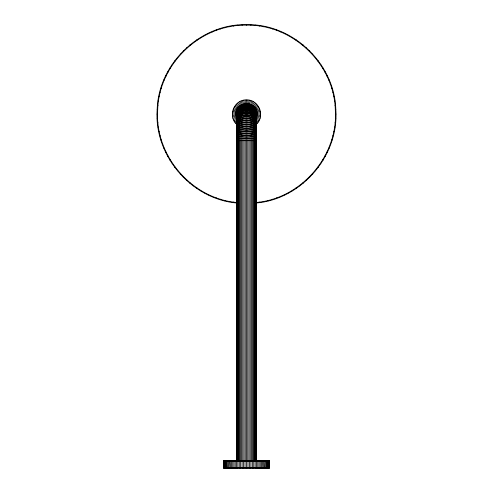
<?xml version="1.0" encoding="UTF-8"?>
<svg xmlns="http://www.w3.org/2000/svg" width="493" height="493" viewBox="0 0 493 493"><rect width="100%" height="100%" fill="white"/><g stroke="black" fill="none" stroke-linecap="round" stroke-linejoin="round"><path stroke-width="0.74" d="M237.004 203.03C191.216 199.234 153.853 155.529 157.162 109.711C158.352 63.511 200.3 23.578 246.5 24.65C292.7 23.578 334.648 63.511 335.838 109.711C339.147 155.529 301.784 199.234 255.996 203.03M237.065 202.5C191.543 198.728 154.401 155.283 157.692 109.736C158.875 63.813 200.577 24.114 246.5 25.18C292.423 24.114 334.125 63.813 335.308 109.736C338.599 155.283 301.457 198.728 255.935 202.5M245.021 460.382L245.021 468.35M247.979 468.35L247.979 460.382M236.48 124.119C227.458 115.984 234.372 99.296 246.5 99.931C258.628 99.296 265.542 115.984 256.52 124.119M236.757 460.844L236.831 112.952M250.863 25.291L250.888 24.755M256.169 115.245L256.169 112.952M236.757 114.327L237.497 110.438M256.157 115.584L256.243 114.099L260.668 114.099M243.554 460.382L243.554 468.35M249.446 468.35L249.446 460.382M256.157 116.231C257.919 102.384 235.081 102.384 236.843 116.231M256.157 115.855C257.975 101.811 235.025 101.811 236.843 115.855M256.157 116.712C258.141 103.265 234.859 103.265 236.843 116.712M256.157 117.297C257.999 104.14 235.001 104.14 236.843 117.297M256.157 117.981C257.839 105.157 235.161 105.157 236.843 117.981M256.157 118.758C257.642 106.322 235.358 106.322 236.843 118.758M256.157 119.633C257.414 107.628 235.586 107.628 236.843 119.633M256.157 120.6C257.161 109.076 235.839 109.076 236.843 120.6M256.157 121.648C256.865 110.654 236.135 110.654 236.843 121.648M256.157 122.782C256.539 112.355 236.461 112.355 236.843 122.782M242.094 460.382L242.094 468.35M250.906 468.35L250.906 460.382M247.646 104.43L247.887 99.999M255.214 25.611L255.269 25.081M256.157 123.989C256.169 114.179 236.831 114.179 236.843 123.989M256.157 125.265C255.762 116.12 237.238 116.12 236.843 125.265M256.157 126.615C255.312 118.172 237.688 118.172 236.843 126.615M240.658 460.382L240.658 468.35M252.342 468.35L252.342 460.382M256.157 128.02C254.813 120.329 238.187 120.329 236.843 128.02M236.88 112.62L237.047 111.788M233.374 202.58L233.454 202.056M259.546 26.141L259.626 25.618M256.157 129.48C254.85 122.677 238.15 122.677 236.843 129.48M239.241 460.382L239.241 468.35M253.759 468.35L253.759 460.382M256.157 130.984C254.283 125.019 238.717 125.019 236.843 130.984M237.86 460.382L237.86 468.35M255.14 468.35L255.14 460.382M229.048 201.828L229.153 201.304M248.811 104.645L248.398 104.547L249.267 100.202M263.847 26.887L263.952 26.369M236.843 113.063C237.737 102.174 255.263 102.174 256.157 113.063M237.09 111.64L236.843 460.844M256.157 132.537C254.135 127.502 238.865 127.502 236.843 132.537M236.511 460.382L236.511 468.35M256.489 468.35L256.489 460.382M237.133 111.455L238.008 109.341L240.572 106.445M224.765 200.867L224.894 200.349M268.106 27.848L268.235 27.331M259.589 119.522L256.317 118.166C262.504 99.031 230.496 99.031 236.683 118.166L233.411 119.522M235.21 460.382L235.21 468.35M257.79 468.35L257.79 460.382M256.157 134.121L256.243 133.788C251.331 130.103 241.669 130.103 236.757 133.788L236.843 134.121M233.953 460.382L233.953 468.35M259.047 468.35L259.047 460.382M220.537 199.696L220.691 199.184M249.144 104.732L250.61 100.541M272.309 29.013L272.463 28.502M232.751 460.382L232.751 468.35M260.249 468.35L260.249 460.382M231.611 460.382L231.611 468.35M261.389 468.35L261.389 460.382M256.157 135.729L256.157 135.236C250.308 132.833 242.692 132.833 236.843 135.236L236.843 135.729M230.533 460.382L230.219 461.263L230.533 468.35M262.467 468.35L262.781 467.463L262.467 460.382M216.365 198.315L216.544 197.816M276.456 30.381L276.635 29.876M229.522 460.382L229.19 467.463L229.522 468.35M263.478 468.35L263.81 467.463L263.478 460.382M228.586 460.382L228.234 467.463L228.586 468.35M264.414 468.35L264.766 461.263L264.414 460.382M212.267 196.738L212.471 196.245M250.228 460.844L250.228 105.095L251.923 101.01M280.529 31.953L280.733 31.46M227.723 460.382L227.353 461.263L227.353 467.463L227.723 468.35M265.277 468.35L265.647 467.463L265.647 461.263L265.277 460.382M226.94 460.382L226.558 461.263L226.558 467.463L226.94 468.35M266.06 468.35L266.442 467.463L266.442 461.263L266.06 460.382M226.244 460.382L225.849 461.263L225.849 467.463L226.244 468.35M266.756 468.35L267.151 467.463L267.151 461.263L266.756 460.382M225.634 460.382L225.227 461.263L225.227 467.463L225.634 468.35M267.366 468.35L267.773 467.463L267.773 461.263L267.366 460.382M208.256 194.957L208.484 194.476M284.516 33.721L284.744 33.241M225.116 460.382L224.697 461.263L224.697 467.463L225.116 468.35M267.884 468.35L268.303 467.463L268.303 461.263L267.884 460.382M224.685 460.382L224.26 461.263L224.26 467.463L224.685 468.35M268.315 468.35L268.74 467.463L268.74 461.263L268.315 460.382M224.352 460.382L223.914 461.263L223.914 467.463L224.352 468.35M268.648 468.35L269.086 467.463L269.086 461.263L268.648 460.382M237.497 460.844L237.497 110.37L238.064 109.292M224.112 460.382L223.668 461.263L223.668 467.463L224.112 468.35M268.888 468.35L269.332 467.463L269.332 461.263L268.888 460.382M223.52 461.263L223.964 460.382L269.086 460.382L269.529 461.263L223.471 461.263L223.52 467.463L223.964 468.35L269.086 468.35L269.529 467.463L269.48 461.263L269.036 460.382M269.036 468.35L269.48 467.463M223.471 461.263L223.914 460.382M256.157 137.368C251.005 135.187 241.995 135.187 236.843 137.368M204.336 192.985L204.583 192.516M249.329 104.775L251.091 105.508L253.18 101.601M288.417 35.681L288.664 35.213M238.181 109.052L238.655 108.343M200.515 190.822L200.787 190.366M292.213 37.832L292.485 37.376M240.473 106.451L238.064 109.23L238.064 460.844M196.806 188.474L197.101 188.03M251.547 105.779L251.911 106.001L254.37 102.316M295.899 40.167L296.194 39.723M238.852 108.072L240.572 106.371L242.772 105.175M193.213 185.947L193.533 185.516M299.467 42.681L299.787 42.25M189.756 183.242L190.095 182.835M254.148 108.072L252.681 106.568L255.491 103.148M302.905 45.362L303.244 44.955M186.428 180.376L186.785 179.982M306.215 48.215L306.572 47.821M183.248 177.351L183.624 176.975M256.52 104.078L253.39 107.209L253.39 460.844M309.376 51.223L309.752 50.847M256.157 139.014C250.438 137.911 242.562 137.911 236.843 139.014M180.222 174.171L180.617 173.813M312.383 54.384L312.778 54.027M177.357 170.843L177.763 170.504M235.549 123.09L236.64 122.19M254.031 107.918L257.451 105.108M315.237 57.687L315.643 57.354M240.744 106.254L241.453 105.779M174.651 167.386L175.083 167.065M317.917 61.132L318.349 60.812M172.125 163.793L172.568 163.497M234.717 121.968L237.071 120.397M254.819 109.052L254.598 108.688L258.283 106.223M320.432 64.7L320.875 64.404M241.743 105.607L243.856 104.732M169.777 160.083L170.233 159.812M322.767 68.385L323.223 68.114M167.614 156.263L168.082 156.016M234.002 120.779L237.127 119.109M255.867 111.455L255.091 109.508L258.998 107.419M324.918 72.181L325.386 71.935M165.642 152.343L166.123 152.115M326.877 76.082L327.358 75.854M163.861 148.331L164.354 148.128M259.589 108.676L255.503 110.37L255.503 460.844M328.646 80.069L329.139 79.866M162.283 144.233L162.782 144.055M330.218 84.143L330.717 83.964M160.903 140.061L161.414 139.907M232.942 118.209L236.332 117.186M255.824 111.27L260.058 109.982M331.586 88.29L332.097 88.13M244.189 104.645L245.021 104.479M159.732 135.834L160.25 135.704M332.75 92.493L333.268 92.364M247.455 104.405L243.98 104.689L243.98 460.844M158.771 131.551L159.294 131.446M232.604 116.866L236.948 115.997M256.12 112.62L256.052 112.201L260.396 111.332M333.706 96.751L334.229 96.646M245.354 104.43L247.769 104.442L250.228 105.175M158.019 127.225L158.543 127.145M334.457 101.053L334.981 100.973M157.483 122.868L158.013 122.812M232.4 115.485L236.806 115.054L236.757 114.099L232.332 114.099M256.194 113.143L260.6 112.712M334.987 105.385L335.517 105.329M157.162 118.486L157.692 118.462M335.308 109.736L335.838 109.711M236.843 140.665L256.157 140.665M157.051 114.099L157.581 114.099M335.419 114.099L335.949 114.099M269.529 467.463L223.471 467.463L223.914 468.35M157.162 109.711L157.692 109.736M335.308 118.462L335.838 118.486M157.483 105.329L158.013 105.385M232.4 112.712L236.806 113.143M256.194 115.054L260.6 115.485M334.987 122.812L335.517 122.868M247.979 104.479L248.398 104.547M158.019 100.973L158.543 101.053M334.457 127.145L334.981 127.225M249.02 104.762L245.231 104.516L241.632 105.662L241.632 460.844M158.771 96.646L159.294 96.751M232.604 111.332L236.948 112.201M256.052 115.997L260.396 116.866M333.706 131.446L334.229 131.551M159.732 92.364L160.25 92.493M332.75 135.704L333.268 135.834M160.903 88.13L161.414 88.29M232.942 109.982L237.176 111.27M256.668 117.186L260.058 118.209M331.586 139.907L332.097 140.061M162.283 83.964L162.782 84.143M330.218 144.055L330.717 144.233M163.861 79.866L164.354 80.069M233.411 108.676L237.497 110.37M328.646 148.128L329.139 148.331M165.642 75.854L166.123 76.082M326.877 152.115L327.358 152.343M250.228 105.095L254.228 108.238M167.614 71.935L168.082 72.181M234.002 107.419L237.909 109.508M255.873 119.109L258.998 120.779M324.918 156.016L325.386 156.263M169.777 68.114L170.233 68.385M322.767 159.812L323.223 160.083M255.091 109.508L253.39 107.209L251.368 105.662L251.368 460.844M172.125 64.404L172.568 64.7M234.717 106.223L238.402 108.688M255.929 120.397L258.283 121.968M320.432 163.497L320.875 163.793M251.911 106.001L252.256 106.254M174.651 60.812L175.083 61.132M317.917 167.065L318.349 167.386M177.357 57.354L177.763 57.687M235.549 105.108L238.969 107.918M256.36 122.19L257.451 123.09M315.237 170.504L315.643 170.843M180.222 54.027L180.617 54.384M312.383 173.813L312.778 174.171M183.248 50.847L183.624 51.223M236.48 104.078L239.61 107.209L239.61 460.844M309.376 176.975L309.752 177.351M186.428 47.821L186.785 48.215M306.215 179.982L306.572 180.376M189.756 44.955L190.095 45.362M237.509 103.148L240.319 106.568M302.905 182.835L303.244 183.242M254.345 108.343L254.598 108.688M193.213 42.25L193.533 42.681M299.467 185.516L299.787 185.947M196.806 39.723L197.101 40.167M238.63 102.316L241.089 106.001M295.899 188.03L296.194 188.474M200.515 37.376L200.787 37.832M292.213 190.366L292.485 190.822M204.336 35.213L204.583 35.681M239.82 101.601L241.909 105.508M288.417 192.516L288.664 192.985M254.936 109.292L255.503 110.438M208.256 33.241L208.484 33.721M284.516 194.476L284.744 194.957M212.267 31.46L212.471 31.953M241.077 101.01L242.772 105.095L242.772 460.844M280.529 196.245L280.733 196.738M216.365 29.876L216.544 30.381M276.456 197.816L276.635 198.315M255.91 111.64L254.936 109.23L254.936 460.844M220.537 28.502L220.691 29.013M242.39 100.541L243.671 104.775M272.309 199.184L272.463 199.696M255.953 111.788L256.052 112.201M224.765 27.331L224.894 27.848M268.106 200.349L268.235 200.867M256.243 114.327L255.91 111.578L255.91 460.844M229.048 26.369L229.153 26.887M243.733 100.202L244.602 104.547M263.847 201.304L263.952 201.828M233.374 25.618L233.454 26.141M259.546 202.056L259.626 202.58M237.731 25.081L237.786 25.611M245.113 99.999L245.545 104.405M236.757 114.099L236.843 115.584M242.112 24.755L242.137 25.291M256.243 114.099L256.243 460.844M256.157 112.829L256.157 460.844M254.228 108.17L254.228 460.844M252.428 106.371L252.428 460.844M249.02 104.689L249.02 460.844M247.769 104.442L247.769 460.844M246.5 24.65L246.5 25.18M246.5 99.931L246.5 468.35M245.231 104.442L245.231 460.844M240.572 106.371L240.572 460.844M238.772 108.17L238.772 460.844M237.09 111.578L237.09 460.844"/></g></svg>
